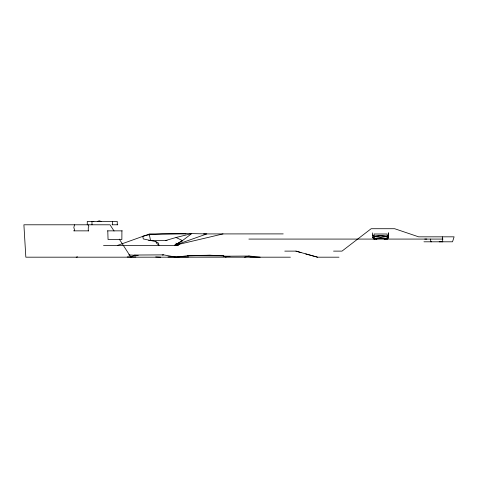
<?xml version="1.0" encoding="UTF-8"?>
<svg xmlns="http://www.w3.org/2000/svg" width="478" height="478" viewBox="0 0 478 478"><rect width="100%" height="100%" fill="white"/><g stroke="black" fill="none" stroke-linecap="round" stroke-linejoin="round"><path stroke-width="0.72" d="M87.271 224.785L87.271 221.439L117.259 221.439L117.259 224.785M91.985 224.785L91.985 221.439M374.812 238.707L380.625 238.217L387.168 238.773L387.168 239.078L388.632 237.405L388.632 232.906L388.632 237.405L387.168 239.078L380.625 238.426L374.083 239.078L372.619 237.405L372.619 232.906M374.083 238.379L374.083 234.005L387.168 234.005L387.168 238.379L380.625 237.829L374.806 238.319M121.914 230.856L121.866 239.49L108.052 239.49L107.783 230.856M74.138 230.856L74.431 229.392L73.827 227.612L74.508 224.785M179.549 243.792L178.103 245.381L174.44 245.435L182.447 240.619L191.708 233.605L206.837 233.921L174.44 245.381L182.447 240.619L176.065 237.482L165.651 240.518M181.485 241.677L182.447 240.619M387.652 238.319L388.632 237.405L384.653 239.078L388.632 237.405M387.168 236.425L388.632 235.104L387.168 236.096L380.625 235.576L374.083 236.096L372.619 235.104L374.083 236.425L380.625 237.082L387.168 236.425L380.625 235.774L374.083 236.425M117.606 245.381L149.632 233.921L185.876 233.921M97.422 221.439L99.257 220.812L101.091 221.439M244.587 257.182L249.193 256.035L260.181 257.182L249.857 256.931M176.065 237.482L191.708 233.605M190.716 233.449L162.09 233.975L149.321 234.704L142.725 236.275L143.304 238.946L155.81 241.611L158.481 243.129L158.947 245.381L156.647 243.236L155.81 241.611M174.44 245.381L223.005 233.921M76.181 257.182L77.633 256.883M226.01 257.188L223.238 255.772L188.069 255.664L176.191 257.182L163.631 254.882L134.533 255.037L130.918 257.188L119.273 239.12M162.191 255.025L163.631 254.882M135.913 256.925L127.214 256.937M187.49 255.879L210.362 255.246L223.238 255.772L188.069 255.664M190.16 255.509L210.362 255.246M188.547 256.925L167.933 256.919M439.186 241.802L442.795 241.749M107.466 230.856L122.278 230.856M223.274 256.226L249.193 256.035M92.863 221.439L93.867 221.439M112.019 224.785L117.779 224.785M73.773 230.856L88.687 230.862L88.269 230.856L88.269 227.612L88.848 226.255L88.006 224.785M203.628 233.921L283.203 233.897M424.751 239.078L426.842 239.078M248.877 239.078L442.998 239.078M148.664 240.518L167.055 240.518M423.956 241.802L452.529 241.802L454.1 236.831L418.62 236.831L394.649 228.717L371.155 228.717L342.003 251.117L333.554 251.117M103.529 245.381L178.103 245.381L175.904 243.129M284.78 251.117L295.93 251.117L301.003 252.581M290.379 257.188L25.836 257.182L23.9 224.791L110.042 224.791L114.057 231.023M295.93 251.117L317.541 257.188L338.998 257.188M223.298 256.28L229.936 256.441M128.725 254.911L138.25 255.473M155.685 256.937L160.698 257.182M431.491 241.802L430.809 241.749L430.564 239.078M317.541 257.188L305.717 253.943M372.619 237.405L376.592 239.078L372.619 237.405L374.083 239.078L374.083 238.773M149.321 234.704L150.576 240.518M442.586 236.831L442.694 241.802M112.551 221.439L112.551 224.785"/></g></svg>
